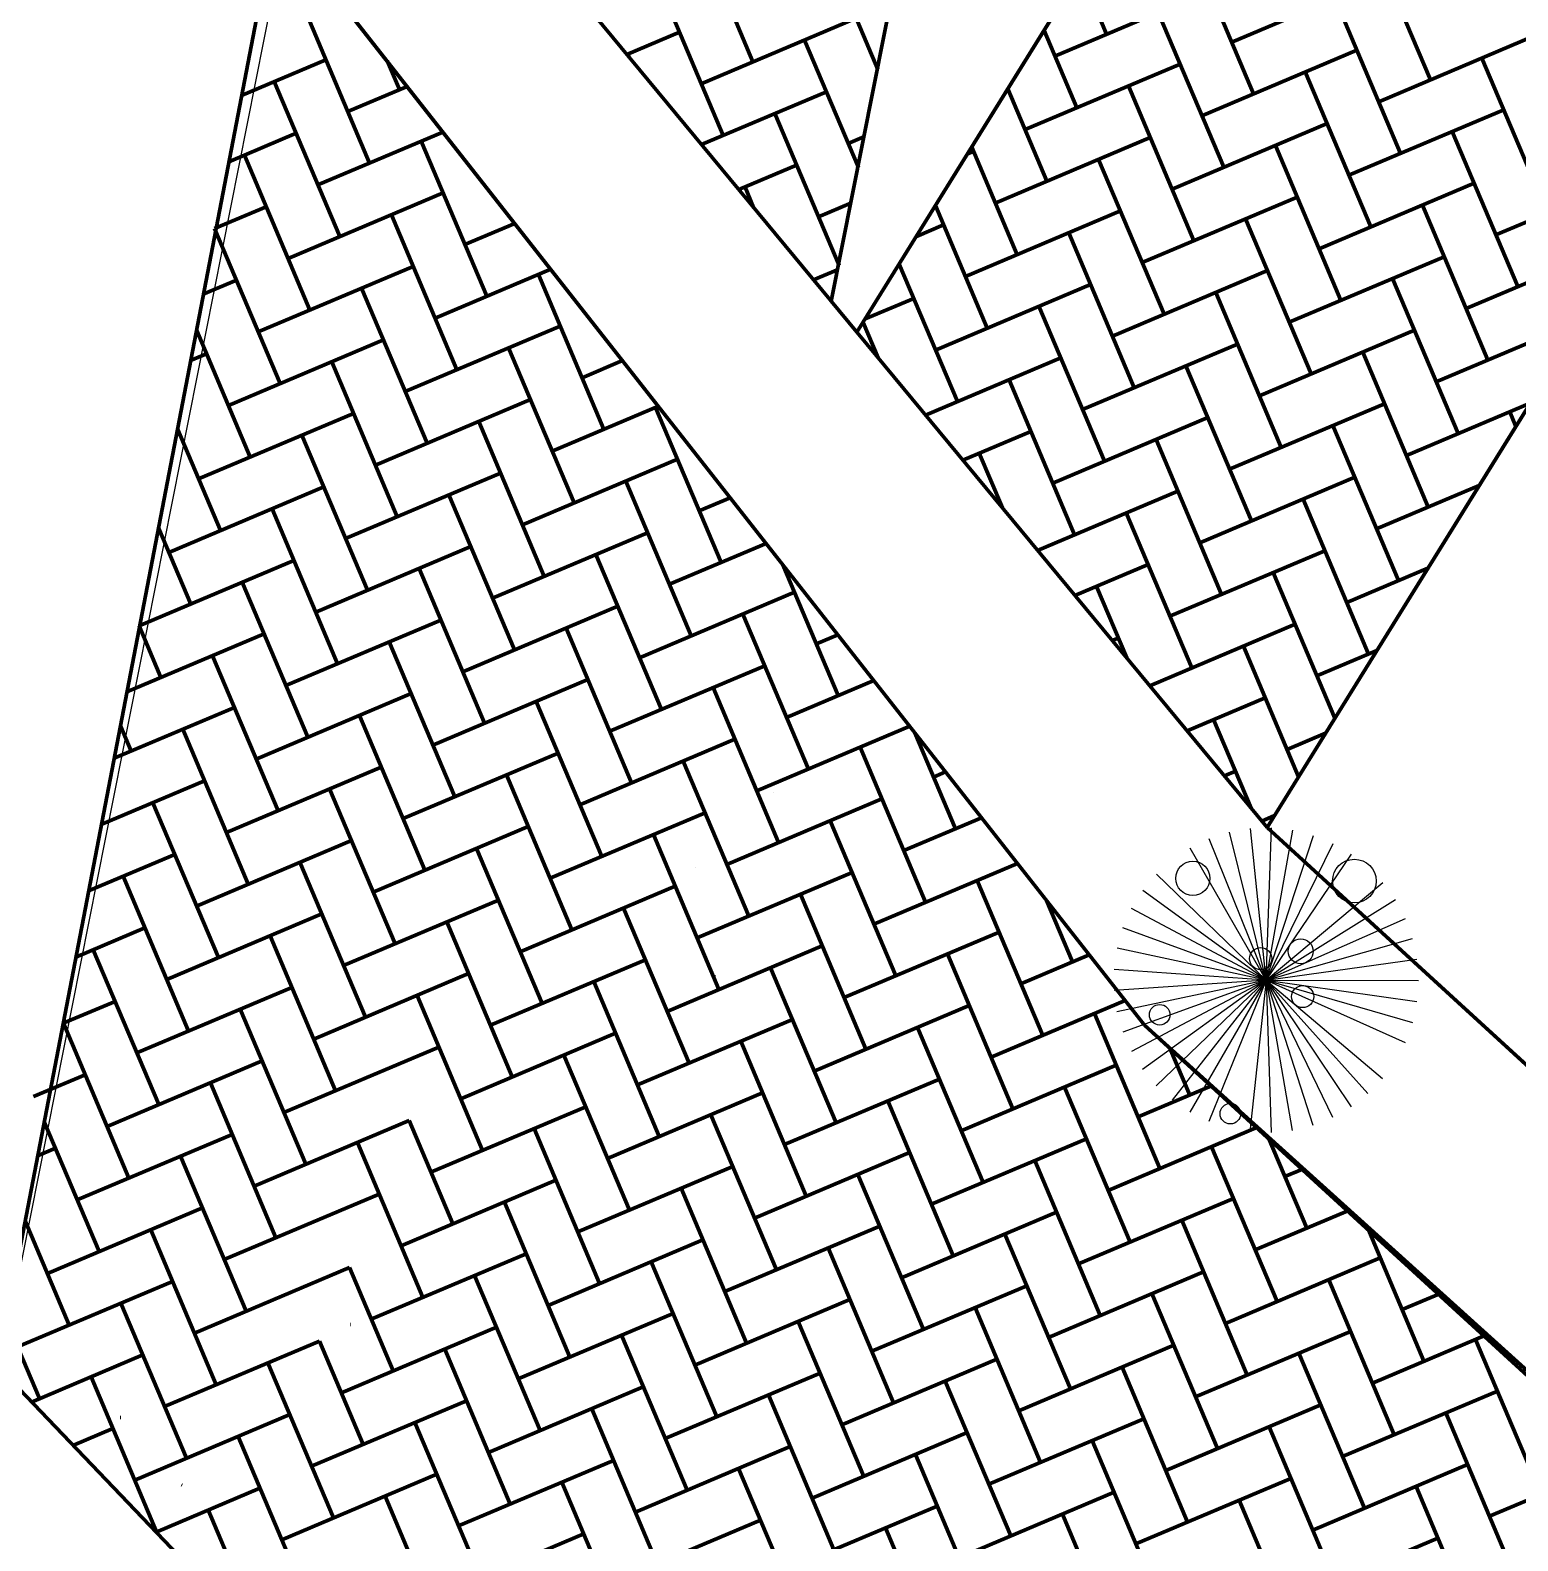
# Model space of a CAD drawing. Header units: millimetres. Extents: x 111 to 1506, y 14 to 566.
# Drawn here: x 213.361 to 218.242, y 157.782 to 162.738 of the extents above; entities that cross this region are included whole.
import ezdxf

# ---------------------------------------------------------------- set-up
doc = ezdxf.new("R2010")
doc.units = ezdxf.units.MM
doc.layers.add('FURN', color=253, linetype='Continuous')
doc.layers.add('G', color=254, linetype='Continuous', lineweight=5)
doc.layers.add('mobiliario', color=45, linetype='Continuous', lineweight=13)

msp = doc.modelspace()

# ---------------------------------------------------------------- linework, layer by layer
msp.add_line((200.7159, 95.15598), (222.24177, 203.56684))
at = {"lineweight": 211, "ltscale": 1000}
for p, q in [((216.07367, 161.74658), (229.32999, 183.12471)), ((217.41941, 160.12171), (230.76998, 181.65183))]:
    msp.add_line(p, q, dxfattribs=at)
at = {"lineweight": 100, "ltscale": 1000}
for p, q in [((229.32999, 183.12471), (216.07367, 161.74658)), ((217.41941, 160.12171), (230.76998, 181.65183)), ((217.41941, 160.12171), (214.3173, 163.86724)), ((214.16417, 163.09391), (213.06567, 157.38294)), ((215.82187, 160.99472), (214.19202, 163.06856)), ((217.01718, 159.47304), (214.19482, 163.06601)), ((215.82187, 160.99472), (217.01718, 159.47304)), ((215.82187, 160.99472), (217.01744, 159.47346)), ((217.41941, 160.12171), (221.79096, 156.11646)), ((217.01744, 159.47346), (217.01718, 159.47304)), ((217.01718, 159.47304), (217.01744, 159.47346)), ((217.01718, 159.47304), (221.2843, 155.56347)), ((221.51283, 155.41368), (217.01718, 159.47304)), ((214.60389, 159.16012), (214.74718, 158.82116)), ((214.40822, 158.67787), (214.55151, 158.33891)), ((214.31038, 158.43675), (214.45367, 158.09779)), ((214.94348, 156.59032), (213.25246, 158.354))]:
    msp.add_line(p, q, dxfattribs=at)
for points in [[(215.98876, 161.8491), (221.75725, 190.87038)], [(215.98876, 161.8491), (221.75725, 190.87038)], [(216.07367, 161.74658), (215.98876, 161.8491), (221.75725, 190.87038), (229.32999, 183.12471), (216.07367, 161.74658)], [(217.41941, 160.12171), (221.79096, 156.11646), (232.69441, 179.68346), (230.76998, 181.65183), (217.41941, 160.12171)]]:
    msp.add_lwpolyline(points, dxfattribs=at)
at = {"layer": 'FURN', "color": 54, "ltscale": 0.1}
for q in [(217.22936, 160.0846), (217.29574, 160.10605), (217.36445, 160.11806), (217.43417, 160.1204), (217.50353, 160.113), (217.57119, 160.09602), (217.16662, 160.05411), (217.63583, 160.0698), (217.69619, 160.03483), (217.05682, 159.96859), (217.79948, 159.94155), (217.01191, 159.91522), (217.8404, 159.88506), (216.94639, 159.79244), (217.87305, 159.82342), (217.89681, 159.75783), (216.92706, 159.72541), (217.91121, 159.68958), (216.91725, 159.65635), (216.91714, 159.58659), (216.94588, 159.45042), (217.01103, 159.32744), (217.05579, 159.27393), (217.16533, 159.18809), (217.22798, 159.15741), (217.36297, 159.12354), (217.91598, 159.61998), (217.91101, 159.5504), (217.8964, 159.48219), (217.87245, 159.41668), (217.79852, 159.29876), (217.69496, 159.20579), (217.63449, 159.171), (217.50207, 159.12819)]:
    msp.add_line((217.41598, 159.62073), q, dxfattribs=at)
at = {"layer": 'FURN', "ltscale": 0.1}
for q in [(216.97485, 159.85612), (216.92675, 159.5175), (216.97415, 159.38665), (217.10756, 159.22718), (217.43268, 159.12101), (217.74999, 159.24866), (217.56978, 159.14497)]:
    msp.add_line((217.41598, 159.62073), q, dxfattribs=at)
at = {"layer": 'FURN', "color": 54, "ltscale": 0.1}
for centre, radius in [((217.17573, 159.95488), 0.05617), ((217.70565, 159.94619), 0.07141), ((217.52962, 159.7158), 0.04084), ((217.39839, 159.69173), 0.03628), ((217.53615, 159.56701), 0.03628), ((217.06693, 159.50748), 0.0337)]:
    msp.add_circle(centre, radius, dxfattribs=at)
at = {"layer": 'FURN', "ltscale": 0.1}
msp.add_circle((217.29889, 159.18275), 0.0337, dxfattribs=at)
at = {"layer": 'G', "linetype": 'Continuous', "lineweight": 100, "ltscale": 1000}
for p, q in [((215.73249, 162.63366), (215.51757, 163.1421)), ((217.95498, 162.57433), (217.74005, 163.08277)), ((217.3749, 162.52888), (217.15997, 163.03732)), ((216.14256, 162.60873), (215.99981, 162.94643)), ((216.89266, 162.72456), (216.80649, 162.92839)), ((217.30326, 162.69836), (217.8117, 162.91329)), ((215.63466, 162.39254), (215.41973, 162.90098)), ((216.72318, 162.65292), (217.23161, 162.86784)), ((214.47449, 162.30164), (214.25957, 162.81008)), ((217.85714, 162.33321), (217.64222, 162.84165)), ((215.56301, 162.56202), (216.07145, 162.77695)), ((217.27706, 162.28776), (217.06214, 162.7962)), ((215.31847, 162.65841), (215.49137, 162.7315)), ((216.79482, 162.48344), (216.68771, 162.73682)), ((217.7855, 162.50269), (218.29394, 162.71762)), ((215.32671, 162.64847), (215.32189, 162.65986)), ((216.07869, 162.28726), (215.90197, 162.70531)), ((217.20542, 162.45724), (217.71386, 162.67217)), ((214.05448, 162.52363), (214.33121, 162.6406)), ((214.57233, 162.54277), (214.53328, 162.63514)), ((214.53402, 162.6334), (214.53328, 162.63514)), ((216.62534, 162.41179), (217.13378, 162.62672)), ((218.33939, 162.13754), (218.12446, 162.64597)), ((214.37666, 162.06052), (214.16173, 162.56896)), ((217.75931, 162.09209), (217.54438, 162.60053)), ((214.40285, 162.47112), (214.59749, 162.5534)), ((214.59704, 162.55321), (214.59749, 162.5534)), ((215.56356, 162.36249), (215.97361, 162.53583)), ((216.69698, 162.24231), (216.56892, 162.54526)), ((217.17923, 162.04664), (216.9643, 162.55508)), ((216.01482, 161.96579), (215.80414, 162.46418)), ((217.68766, 162.26157), (218.1961, 162.47649)), ((217.10758, 162.21612), (217.61602, 162.43105)), ((214.01266, 162.30618), (214.23337, 162.39948)), ((214.30501, 162.23), (214.71529, 162.40344)), ((214.8589, 161.86485), (214.64397, 162.37329)), ((214.71488, 162.40326), (214.71529, 162.40344)), ((216.04526, 162.36635), (216.09891, 162.38903)), ((216.5275, 162.17067), (217.03594, 162.3856)), ((218.24155, 161.89641), (218.02662, 162.40485)), ((214.27882, 161.8194), (214.06389, 162.32784)), ((216.43672, 162.33206), (216.45586, 162.34015)), ((216.59914, 162.00119), (216.45013, 162.35369)), ((217.08139, 161.80552), (216.86646, 162.31396)), ((217.66147, 161.85097), (217.44654, 162.3594)), ((215.6861, 162.21452), (215.87578, 162.2947)), ((218.16991, 162.06589), (218.67835, 162.28082)), ((215.73472, 162.15583), (215.7063, 162.22306)), ((217.58983, 162.02045), (218.09827, 162.23537)), ((214.20718, 161.98888), (214.71561, 162.20381)), ((215.94742, 162.12522), (216.05558, 162.17094)), ((217.00975, 161.975), (217.51818, 162.18992)), ((218.14371, 161.65529), (217.92879, 162.16373)), ((213.96605, 162.08672), (214.13553, 162.15836)), ((214.76106, 161.62373), (214.54614, 162.13217)), ((216.50131, 161.76007), (216.33135, 162.16213)), ((216.42966, 161.92955), (216.9381, 162.14448)), ((217.56363, 161.60984), (217.34871, 162.11828)), ((214.18098, 161.57828), (213.96605, 162.08672)), ((214.78726, 162.03433), (214.9509, 162.1035)), ((214.95058, 162.10337), (214.9509, 162.1035)), ((216.26884, 162.06133), (216.35802, 162.09903)), ((216.98355, 161.5644), (216.76862, 162.07283)), ((218.07207, 161.82477), (218.58051, 162.0397)), ((216.40347, 161.51895), (216.21256, 161.97057)), ((217.49199, 161.77932), (218.00043, 161.99425)), ((213.929, 161.87129), (214.0377, 161.91724)), ((214.10934, 161.74776), (214.61778, 161.96269)), ((214.68942, 161.79321), (215.0687, 161.95353)), ((215.24331, 161.42805), (215.02838, 161.93649)), ((215.06842, 161.95342), (215.0687, 161.95353)), ((215.93119, 161.9186), (216.01225, 161.95286)), ((216.91191, 161.73388), (217.42035, 161.9488)), ((218.04588, 161.41417), (217.83095, 161.92261)), ((214.66323, 161.3826), (214.4483, 161.89104)), ((216.33183, 161.68843), (216.84027, 161.90335)), ((217.4658, 161.36872), (217.25087, 161.87716)), ((216.10097, 161.7906), (216.26018, 161.85791)), ((216.88571, 161.32327), (216.67079, 161.83171)), ((214.59158, 161.55208), (215.10002, 161.76701)), ((216.14273, 161.66319), (216.09377, 161.779)), ((217.97423, 161.58365), (218.45088, 161.78514)), ((214.08314, 161.33716), (213.9066, 161.7548)), ((214.0115, 161.50664), (214.51994, 161.72156)), ((217.39415, 161.5382), (217.90259, 161.75313)), ((213.88718, 161.65385), (213.93986, 161.67612)), ((215.14547, 161.18693), (214.93054, 161.69537)), ((216.81407, 161.49275), (217.32251, 161.70768)), ((217.94804, 161.17305), (217.73311, 161.68149)), ((214.56539, 161.14148), (214.35046, 161.64992)), ((215.17166, 161.59753), (215.3043, 161.6536)), ((215.30411, 161.65352), (215.3043, 161.6536)), ((216.29883, 161.47471), (216.74243, 161.66223)), ((217.36796, 161.1276), (217.15303, 161.63604)), ((216.78788, 161.08215), (216.57295, 161.59059)), ((214.49375, 161.31096), (215.00218, 161.52589)), ((213.91366, 161.26551), (214.4221, 161.48044)), ((215.07383, 161.35641), (215.42211, 161.50363)), ((215.62771, 160.99126), (215.41279, 161.49969)), ((215.42196, 161.50357), (215.42211, 161.50363)), ((217.29632, 161.29708), (217.80475, 161.51201)), ((217.8764, 161.34253), (218.28301, 161.51441)), ((218.23559, 161.43794), (218.21536, 161.48581)), ((213.98531, 161.09603), (213.84413, 161.43002)), ((215.04763, 160.94581), (214.83271, 161.45425)), ((216.42137, 161.32675), (216.64459, 161.42111)), ((216.71623, 161.25163), (217.22467, 161.46656)), ((217.8502, 160.93192), (217.63528, 161.44036)), ((214.46755, 160.90036), (214.25262, 161.4088)), ((217.27012, 160.88648), (217.05519, 161.39492)), ((214.97599, 161.11529), (215.48443, 161.33021)), ((216.55075, 161.17055), (216.47511, 161.34947)), ((214.39591, 161.06984), (214.90435, 161.28477)), ((217.19848, 161.05596), (217.70692, 161.27088)), ((213.81583, 161.02439), (214.32427, 161.23932)), ((215.52988, 160.75013), (215.31495, 161.25857)), ((216.66646, 161.03083), (217.12684, 161.22544)), ((217.77856, 161.1014), (218.11513, 161.24368)), ((214.9498, 160.70469), (214.73487, 161.21312)), ((215.55607, 161.16074), (215.65771, 161.2037)), ((215.65765, 161.20367), (215.65771, 161.2037)), ((216.54392, 161.17879), (216.54675, 161.17999)), ((217.75237, 160.6908), (217.53744, 161.19924)), ((214.36971, 160.65924), (214.15479, 161.16768)), ((217.17228, 160.64535), (216.95736, 161.15379)), ((213.88747, 160.85491), (213.78165, 161.10523)), ((214.87815, 160.87417), (215.38659, 161.08909)), ((214.29807, 160.82872), (214.80651, 161.04364)), ((215.45823, 160.91961), (215.77551, 161.05373)), ((215.7755, 161.05373), (215.77551, 161.05373)), ((217.10064, 160.81483), (217.60908, 161.02976)), ((213.71799, 160.78327), (214.22643, 160.9982)), ((215.43204, 160.50901), (215.21711, 161.01745)), ((215.83084, 160.98329), (215.83084, 160.98331)), ((216.01212, 160.55446), (215.83084, 160.98329)), ((216.78901, 160.88287), (217.029, 160.98431)), ((214.27188, 160.41812), (214.05695, 160.92655)), ((214.85196, 160.46356), (214.63703, 160.972)), ((217.64166, 160.48012), (217.4396, 160.95812)), ((217.68072, 160.86028), (217.94725, 160.97295)), ((215.3604, 160.67849), (215.86884, 160.89342)), ((216.95876, 160.67791), (216.85952, 160.91267)), ((214.78032, 160.63304), (215.28875, 160.84797)), ((213.78963, 160.61379), (213.71799, 160.78327)), ((214.20023, 160.5876), (214.70867, 160.80252)), ((215.3342, 160.26789), (215.11928, 160.77633)), ((215.91428, 160.31334), (215.69936, 160.82178)), ((217.0341, 160.58694), (217.51124, 160.78864)), ((213.67805, 160.56662), (214.12859, 160.75707)), ((214.75412, 160.22244), (214.53919, 160.73088)), ((215.94048, 160.72394), (216.01112, 160.7538)), ((216.01112, 160.7538), (216.01119, 160.75383)), ((216.91155, 160.7349), (216.93116, 160.74319)), ((214.17404, 160.17699), (213.95911, 160.68543)), ((217.52287, 160.28856), (217.34176, 160.717)), ((217.58289, 160.61916), (217.77938, 160.70222)), ((215.26256, 160.43737), (215.771, 160.6523)), ((214.68248, 160.39192), (215.19092, 160.60685)), ((215.81645, 160.07221), (215.60152, 160.58065)), ((215.84264, 160.48282), (216.12892, 160.60383)), ((216.12892, 160.60383), (216.12903, 160.60388)), ((214.1024, 160.34647), (214.61084, 160.5614)), ((215.23637, 160.02677), (215.02144, 160.53521)), ((217.15664, 160.43898), (217.41341, 160.54752)), ((213.63623, 160.34918), (214.03075, 160.51595)), ((214.65628, 159.98132), (214.44136, 160.48976)), ((213.6918, 160.37267), (213.65671, 160.45567)), ((214.0762, 159.93587), (213.86128, 160.44431)), ((215.7448, 160.24169), (216.24672, 160.45387)), ((216.24672, 160.45387), (216.24688, 160.45393)), ((216.26336, 160.43268), (216.26311, 160.43327)), ((216.39653, 160.11766), (216.26336, 160.43268)), ((217.36677, 160.18527), (217.24393, 160.47588)), ((217.48505, 160.37804), (217.6115, 160.43149)), ((215.16472, 160.19625), (215.67316, 160.41117)), ((216.29869, 159.87654), (216.08376, 160.38498)), ((214.58464, 160.1508), (215.09308, 160.36573)), ((215.71861, 159.83109), (215.50368, 160.33953)), ((214.00456, 160.10535), (214.513, 160.32028)), ((215.13853, 159.78564), (214.9236, 160.29408)), ((216.32489, 160.28714), (216.36452, 160.3039)), ((216.36452, 160.3039), (216.36472, 160.30398)), ((217.27919, 160.29102), (217.31557, 160.3064)), ((213.59396, 160.13155), (213.93292, 160.27483)), ((214.55845, 159.7402), (214.34352, 160.24864)), ((213.97837, 159.69475), (213.76344, 160.20319)), ((215.64697, 160.00057), (216.15541, 160.2155)), ((215.06689, 159.95512), (215.57532, 160.17005)), ((216.20085, 159.63542), (215.98593, 160.14386)), ((216.22705, 160.04602), (216.48233, 160.15393)), ((216.48233, 160.15393), (216.48257, 160.15403)), ((217.40173, 160.14305), (217.44363, 160.16076)), ((214.4868, 159.90968), (214.99524, 160.1246)), ((215.62077, 159.58997), (215.40585, 160.09841)), ((213.55258, 159.91429), (213.83508, 160.03371)), ((213.90672, 159.86423), (214.41516, 160.07916)), ((215.04069, 159.54452), (214.82576, 160.05296)), ((214.46061, 159.49907), (214.24568, 160.00751)), ((216.12921, 159.8049), (216.60013, 160.00396)), ((216.60013, 160.00396), (216.60042, 160.00409)), ((213.88053, 159.45363), (213.6656, 159.96207)), ((215.54913, 159.75945), (216.05757, 159.97438)), ((216.6831, 159.43974), (216.46817, 159.94818)), ((214.38897, 159.66855), (214.89741, 159.88348)), ((214.96905, 159.714), (215.47749, 159.92893)), ((216.10302, 159.3943), (215.88809, 159.90273)), ((216.69589, 159.88206), (216.69539, 159.88324)), ((213.80889, 159.62311), (214.31732, 159.83803)), ((215.52294, 159.34885), (215.30801, 159.85729)), ((216.78094, 159.68087), (216.69589, 159.88206)), ((216.70929, 159.85035), (216.71793, 159.854)), ((216.71793, 159.854), (216.71826, 159.85414)), ((213.51075, 159.69684), (213.73724, 159.79259)), ((214.94285, 159.3034), (214.72793, 159.81184)), ((214.36277, 159.25795), (214.14785, 159.76639)), ((216.03137, 159.56378), (216.53981, 159.7787)), ((213.78269, 159.2125), (213.56776, 159.72094)), ((214.87121, 159.47288), (215.37965, 159.68781)), ((215.45129, 159.51833), (215.95973, 159.73326)), ((216.58526, 159.19862), (216.37033, 159.70706)), ((216.61146, 159.60922), (216.83573, 159.70403)), ((216.83573, 159.70403), (216.83611, 159.70419)), ((214.29113, 159.42743), (214.79957, 159.64236)), ((216.00518, 159.15317), (215.79025, 159.66161)), ((213.71105, 159.38198), (214.21949, 159.59691)), ((215.4251, 159.10773), (215.21017, 159.61616)), ((213.46893, 159.4794), (213.63941, 159.55146)), ((214.84502, 159.06228), (214.63009, 159.57072)), ((215.93354, 159.32265), (216.44198, 159.53758)), ((216.51362, 159.3681), (216.95354, 159.55406)), ((216.95354, 159.55406), (216.95395, 159.55424)), ((214.26494, 159.01683), (214.05001, 159.52527)), ((215.35346, 159.27721), (215.86189, 159.49213)), ((217.06751, 159.00295), (216.85258, 159.51139)), ((213.68485, 158.97138), (213.46993, 159.47982)), ((214.77337, 159.23176), (215.28181, 159.44669)), ((216.48742, 158.9575), (216.2725, 159.46594)), ((214.19329, 159.18631), (214.70173, 159.40124)), ((215.90734, 158.91205), (215.69242, 159.42049)), ((217.16534, 159.24407), (217.10026, 159.39802)), ((213.61321, 159.14086), (214.12165, 159.35579)), ((215.32726, 158.8666), (215.11233, 159.37504)), ((216.41578, 159.12698), (216.92422, 159.34191)), ((213.37209, 159.2387), (213.54157, 159.31034)), ((215.8357, 159.08153), (216.34414, 159.29646)), ((214.1671, 158.77571), (213.95217, 159.28415)), ((215.25562, 159.03608), (215.76406, 159.25101)), ((216.96967, 158.76183), (216.75474, 159.27026)), ((216.99586, 159.17243), (217.23715, 159.27442)), ((214.67554, 158.99064), (215.18398, 159.20556)), ((216.38959, 158.71638), (216.17466, 159.22482)), ((213.58702, 158.73026), (213.40682, 159.15653)), ((214.09546, 158.94519), (214.60389, 159.16012)), ((215.80951, 158.67093), (215.59458, 159.17937)), ((213.51537, 158.89974), (214.02381, 159.11467)), ((215.22942, 158.62548), (215.0145, 159.13392)), ((216.31794, 158.88586), (216.82638, 159.10078)), ((216.89803, 158.9313), (217.38784, 159.13836)), ((217.54975, 158.80727), (217.42335, 159.10629)), ((213.38528, 159.04451), (213.44373, 159.06922)), ((214.06926, 158.53459), (213.85433, 159.04302)), ((214.64934, 158.58003), (214.43442, 159.08847)), ((215.73786, 158.84041), (216.2463, 159.05534)), ((217.45191, 158.56615), (217.23699, 159.07459)), ((215.15778, 158.79496), (215.66622, 159.00989)), ((216.87183, 158.5207), (216.6569, 159.02914)), ((217.47811, 158.97675), (217.53853, 159.00229)), ((214.5777, 158.74951), (215.08614, 158.96444)), ((216.29175, 158.47526), (216.07682, 158.98369)), ((213.99762, 158.70407), (214.50606, 158.91899)), ((215.13159, 158.38436), (214.91666, 158.8928)), ((215.71167, 158.42981), (215.49674, 158.93825)), ((216.80019, 158.69018), (217.30863, 158.90511)), ((213.41754, 158.65862), (213.92598, 158.87355)), ((216.22011, 158.64473), (216.72855, 158.85966)), ((217.38027, 158.73563), (217.68921, 158.86623)), ((213.48918, 158.48914), (213.34435, 158.83175)), ((213.97142, 158.29346), (213.7565, 158.8019)), ((215.64003, 158.59929), (216.14846, 158.81421)), ((217.35408, 158.32503), (217.13915, 158.83347)), ((217.93416, 158.37048), (217.74643, 158.81456)), ((215.05994, 158.55384), (215.56838, 158.76877)), ((216.77399, 158.27958), (216.55907, 158.78802)), ((214.47986, 158.50839), (214.9883, 158.72332)), ((215.61383, 158.18869), (215.3989, 158.69712)), ((216.19391, 158.23413), (215.97899, 158.74257)), ((217.28243, 158.49451), (217.79087, 158.70944)), ((213.89978, 158.46294), (214.40822, 158.67787)), ((215.03375, 158.14324), (214.81882, 158.65168)), ((216.70235, 158.44906), (217.21079, 158.66399)), ((213.3197, 158.4175), (213.82814, 158.63242)), ((216.12227, 158.40361), (216.63071, 158.61854)), ((217.83632, 158.12935), (217.62139, 158.63779)), ((213.87359, 158.05234), (213.65866, 158.56078)), ((215.54219, 158.35816), (216.05063, 158.57309)), ((216.67616, 158.03846), (216.46123, 158.5469)), ((217.25624, 158.08391), (217.04131, 158.59235)), ((217.86251, 158.53996), (217.99059, 158.5941)), ((213.39134, 158.24802), (213.28188, 158.50697)), ((214.96211, 158.31272), (215.47055, 158.52764)), ((216.09608, 157.99301), (215.88115, 158.50145)), ((214.38203, 158.26727), (214.89046, 158.4822)), ((215.51599, 157.94756), (215.30107, 158.456)), ((217.1846, 158.25339), (217.69303, 158.46831)), ((217.76468, 158.29883), (218.14128, 158.45803)), ((213.80194, 158.22182), (214.31038, 158.43675)), ((214.93591, 157.90212), (214.72099, 158.41055)), ((216.60451, 158.20794), (217.11295, 158.42287)), ((217.73848, 157.88823), (217.52356, 158.39667)), ((218.31856, 157.93368), (218.10364, 158.44212)), ((213.36482, 158.23681), (213.7303, 158.3913)), ((214.35583, 157.85667), (214.1409, 158.36511)), ((216.02443, 158.16249), (216.53287, 158.37742)), ((217.1584, 157.84278), (216.94347, 158.35122)), ((213.77575, 157.81122), (213.56082, 158.31966)), ((215.44435, 158.11704), (215.95279, 158.33197)), ((216.57832, 157.79734), (216.36339, 158.30578)), ((214.86427, 158.07159), (215.37271, 158.28652)), ((215.99824, 157.75189), (215.78331, 158.26033)), ((217.66684, 158.05771), (218.17528, 158.27264)), ((214.28419, 158.02615), (214.79263, 158.24107)), ((215.41816, 157.70644), (215.20323, 158.21488)), ((217.08676, 158.01226), (217.5952, 158.22719)), ((218.22073, 157.69256), (218.0058, 158.201)), ((213.50112, 158.09466), (213.63246, 158.15018)), ((213.70411, 157.9807), (214.21255, 158.19563)), ((214.83808, 157.66099), (214.62315, 158.16943)), ((216.50668, 157.96682), (217.01512, 158.18174)), ((217.64065, 157.64711), (217.42572, 158.15555)), ((214.25799, 157.61555), (214.04307, 158.12398)), ((215.9266, 157.92137), (216.43503, 158.1363)), ((217.06056, 157.60166), (216.84564, 158.1101)), ((215.34651, 157.87592), (215.85495, 158.09085)), ((216.48048, 157.55621), (216.26556, 158.06465)), ((218.14908, 157.86204), (218.59335, 158.04984)), ((214.18635, 157.78502), (214.69479, 157.99995)), ((214.76643, 157.83047), (215.27487, 158.0454)), ((215.9004, 157.51077), (215.68547, 158.01921)), ((217.569, 157.81659), (218.07744, 158.03152)), ((213.77371, 157.81036), (214.11471, 157.9545)), ((215.32032, 157.46532), (215.10539, 157.97376)), ((216.98892, 157.77114), (217.49736, 157.98607)), ((218.12289, 157.45144), (217.90796, 157.95987)), ((214.74024, 157.41987), (214.52531, 157.92831)), ((216.40884, 157.72569), (216.91728, 157.94062)), ((217.54281, 157.40599), (217.32788, 157.91443)), ((214.1353, 157.43323), (213.94523, 157.88286)), ((215.82876, 157.68025), (216.3372, 157.89517)), ((216.96273, 157.36054), (216.7478, 157.86898)), ((214.6686, 157.58935), (215.17703, 157.80428)), ((215.24868, 157.6348), (215.75712, 157.84973)), ((216.38265, 157.31509), (216.16772, 157.82353)), ((217.47117, 157.57547), (217.9796, 157.7904))]:
    msp.add_line(p, q, dxfattribs=at)
at = {"layer": 'mobiliario', "linetype": 'Continuous', "lineweight": 100, "ltscale": 1000}
for p, q in [((215.80054, 160.23599), (215.80133, 160.23567)), ((215.54379, 159.99051), (215.54441, 159.99026)), ((215.60882, 159.63195), (215.60963, 159.63162)), ((214.41188, 158.49172), (214.41285, 158.49133)), ((214.1784, 158.27176), (214.18121, 158.27062)), ((213.65667, 158.18626), (213.65829, 158.1856)), ((213.85725, 157.965), (213.8595, 157.96409))]:
    msp.add_line(p, q, dxfattribs=at)

doc.saveas('drawing.dxf')
